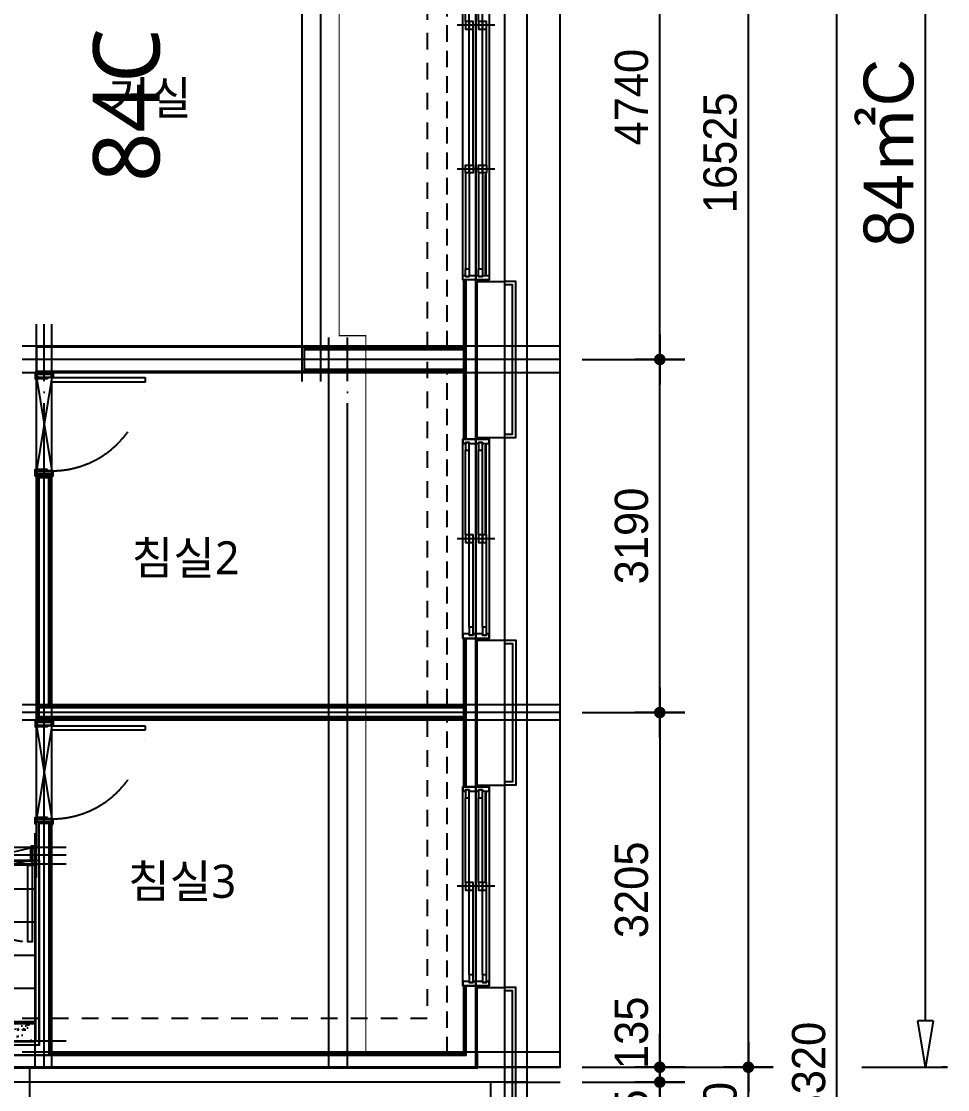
# Model space of a CAD drawing. Header units: millimetres. Extents: x 7086022 to 7120578, y 229555 to 276126.
# Drawn here: x 7112212 to 7120578, y 254947 to 264600 of the extents above; entities that cross this region are included whole.
import ezdxf
from ezdxf.enums import TextEntityAlignment as Align
from ezdxf.xclip import XClip

# ---------------------------------------------------------------- set-up
doc = ezdxf.new("R2010")
doc.units = ezdxf.units.MM
doc.header["$LTSCALE"] = 100
doc.header["$XCLIPFRAME"] = 2
for name, pattern in [('C-302-C-TF_84C+84D+84C$0$CEN', [62, 60, -1, 0, -1]), ('CEN', [62, 60, -1, 0, -1]), ('ST-DASH', [2.7, 1.5, -1.2]), ('U-84C-EX$0$CEN', [62, 60, -1, 0, -1]), ('U-84C-EX$0$DASHDOTX2', [2, 1, -0.5, 0, -0.5]), ('U-84C-EX$0$HID', [2.3, 1.5, -0.8])]:
    doc.linetypes.add(name, pattern=pattern)
doc.layers.get('Defpoints').update_dxf_attribs({"color": 149})
for name, color, linetype in [('AA-BORD-XREF', 15, 'Continuous'), ('BP', 7, 'Continuous'), ('C-302-C-TF_84C+84D+84C$0$CEN', 1, 'C-302-C-TF_84C+84D+84C$0$CEN'), ('C-302-C-TF_84C+84D+84C$0$COL', 2, 'Continuous'), ('CEN', 1, 'CEN'), ('DIM', 7, 'Continuous'), ('TEXT', 2, 'Continuous'), ('U-84C-EX$0$A-커텐박스', 11, 'U-84C-EX$0$HID'), ('U-84C-EX$0$C-DOOR', 1, 'Continuous'), ('U-84C-EX$0$CEN', 1, 'U-84C-EX$0$CEN'), ('U-84C-EX$0$COL', 2, 'Continuous'), ('U-84C-EX$0$DOR', 4, 'Continuous'), ('U-84C-EX$0$FIN', 5, 'Continuous'), ('U-84C-EX$0$FUR_욕실', 6, 'Continuous'), ('U-84C-EX$0$HAT', 8, 'Continuous'), ('U-84C-EX$0$INSUL_line', 8, 'Continuous'), ('U-84C-EX$0$WAL', 3, 'Continuous'), ('U-84C-EX$0$WIN', 4, 'Continuous'), ('U-84C-EX$0$발코니 입면선', 4, 'Continuous'), ('U-84C-EX$0$확장전', 4, 'U-84C-EX$0$HID'), ('결로방지', 4, 'ST-DASH'), ('기단부-석재', 6, 'Continuous')]:
    doc.layers.add(name, color=color, linetype=linetype)
for name, color, linetype, plot in [('CUT-LINE', 105, 'Continuous', False), ('Defpoint', 142, 'Continuous', False), ('U-84C-EX$0$Defpoint', 142, 'Continuous', False), ('U-84C-EX$0$MC', 152, 'Continuous', False)]:
    doc.layers.add(name, color=color, linetype=linetype, plot=plot)
doc.styles.add('U-84C-EX$0$맑은고딕', font='')
doc.styles.add('굴림', font='')
doc.styles.add('돋움', font='')
doc.styles.add('맑은 고딕', font='')
doc.styles.get('U-84C-EX$0$맑은고딕').set_extended_font_data('Malgun Gothic')
doc.styles.get('굴림').set_extended_font_data('Gulim')
doc.styles.get('돋움').set_extended_font_data('Dotum')
doc.styles.get('맑은 고딕').set_extended_font_data('Malgun Gothic')
doc.dimstyles.new('CH-ARROW-100%', dxfattribs={"dimscale": 100, "dimtxt": 4.5, "dimasz": 4.2, "dimexe": 1.5, "dimexo": 2, "dimgap": 1, "dimtad": 1, "dimdec": 0, "dimlunit": 6, "dimtxsty": '돋움', "dimblk": 'CLOSEDBLANK', "dimcen": 1, "dimclrt": 91, "dimadec": 0, "dimazin": 0, "dimtfac": 1, "dimtdec": 0, "dimtix": 1, "dimtmove": 2, "dimatfit": 3, "dimldrblk": 'LEADER-AR', "dimfxl": 1, "dimarcsym": 0})
doc.dimstyles.new('NORMAL', dxfattribs={"dimscale": 40, "dimtxt": 3, "dimasz": 1.5, "dimexe": 1.5, "dimexo": 2, "dimgap": 1, "dimtad": 1, "dimdec": 0, "dimzin": 0, "dimdsep": 46, "dimtxsty": '돋움', "dimblk": 'DOT', "dimblk1": 'NONE', "dimblk2": 'TICK', "dimcen": 0, "dimdle": 1.5, "dimclrd": 7, "dimclre": 7, "dimclrt": 3, "dimadec": 0, "dimazin": 0, "dimtfac": 1, "dimtdec": 0, "dimtix": 1, "dimtmove": 2, "dimatfit": 3, "dimldrblk": 'DOT', "dimfxl": 1, "dimtolj": 1, "dimtzin": 0, "dimarcsym": 0})

# ---------------------------------------------------------------- blocks, each defined once
blk = doc.blocks.new('U-84C-EX$0$WIN_2_1800')
at = {"layer": 'U-84C-EX$0$WIN'}
blk.add_line((0, -290), (0, 50), dxfattribs=at)
at = {"layer": 'U-84C-EX$0$WIN', "color": 5, "linetype": 'Continuous'}
for p, q in [((-800, -60), (-35, -60)), ((-800, -96), (-35, -96)), ((35, -24), (800, -24)), ((35, -60), (800, -60)), ((-800, -180), (-35, -180)), ((35, -144), (800, -144)), ((35, -180), (800, -180)), ((-800, -216), (-35, -216))]:
    blk.add_line(p, q, dxfattribs=at)
at = {"layer": 'U-84C-EX$0$WIN'}
for points in [[(-860, -96), (-870, -96), (-870, -60), (-860, -60), (-860, 0), (-900, 0), (-900, -120), (-860, -120)], [(-900, 0), (900, 0), (900, -120), (-900, -120)], [(860, -24), (870, -24), (870, -60), (860, -60), (860, -120), (900, -120), (900, 0), (860, 0)], [(-870, -96), (-800, -96), (-800, -60), (-870, -60)], [(-35, -60), (35, -60), (35, -24), (-35, -24)], [(-35, -96), (35, -96), (35, -60), (-35, -60)], [(870, -24), (800, -24), (800, -60), (870, -60)], [(-860, -216), (-870, -216), (-870, -180), (-860, -180), (-860, -120), (-900, -120), (-900, -240), (-860, -240)], [(-900, -120), (900, -120), (900, -240), (-900, -240)], [(-870, -216), (-800, -216), (-800, -180), (-870, -180)], [(-35, -180), (35, -180), (35, -144), (-35, -144)], [(-35, -216), (35, -216), (35, -180), (-35, -180)], [(870, -144), (800, -144), (800, -180), (870, -180)], [(860, -144), (870, -144), (870, -180), (860, -180), (860, -240), (900, -240), (900, -120), (860, -120)]]:
    blk.add_lwpolyline(points, close=True, dxfattribs=at)
blk = doc.blocks.new('U-84C-EX$0$A$Ce93e362f')
at = {"layer": 'U-84C-EX$0$HAT'}
h = blk.add_hatch(dxfattribs=at)
h.set_pattern_fill('_USER', color=256, scale=300, angle=180, double=1, pattern_type=0)
h.set_pattern_definition([(180, (1240, -8e-07), (-4e-14, -300), []), (270, (1240, -8e-07), (300, -6e-14), [])])
h.paths.add_polyline_path([(1440, 1450), (0, 1450), (0, 0), (1440, 0)])
h = blk.add_hatch(dxfattribs=at)
h.set_pattern_fill('AR-CONC', color=252, angle=90)
h.set_pattern_definition([(140, (805830.75, -2615083.35), (15.9390865, 182.184669), [19.05, -209.55]), (85, (805830.75, -2615083.35), (-191.056845, -35.24342), [15.24, -167.640584]), (190.4514444, (805832.07, -2615068.17), (-175.117751, 146.941248), [16.190009, -178.090245]), (136.1842, (805779.95, -2615083.35), (42.04233, 271.07904), [28.575, -314.325]), (186.635557, (805783.45, -2615060.76), (-247.426123, 237.404135), [24.285023, -267.135608]), (81.184151, (805779.95, -2615083.35), (-247.426123, 237.404135), [22.859967, -251.459732]), (111, (805792.65, -2615057.95), (102.265199, 151.614391), [19.05, -209.55]), (56, (805792.65, -2615057.95), (-184.187966, 61.802029), [15.24, -167.64]), (161.451445, (805801.17, -2615045.32), (-81.922768, 213.41642), [16.190009, -178.089938]), (127.4999997, (805830.746, -2615083.35), (-84.5550389, 3.0886037), [0, -165.608, 0, -170.18, 0, -168.275]), (97.4999997, (805830.75, -2615083.35), (-100.1805745, 66.819663), [0, -97.028, 0, -161.798, 0, -64.135]), (57.4999997, (805830.746, -2615139.993), (5.7287447, 135.5905951), [0, -63.5, 0, -198.12, 0, -262.89]), (47.4999997, (805830.75, -2615165.39), (-25.4264903, 148.1291815), [0, -82.55, 0, -131.572, 0, -186.69])])
h.paths.add_polyline_path([(1600, 1450), (1440, 1450), (1440, 0), (1600, 0)])
at = {"layer": 'U-84C-EX$0$Defpoint'}
blk.add_lwpolyline([(0, 2200), (1600, 2200), (1600, 0), (0, 0)], close=True, dxfattribs=at)
at = {"layer": 'U-84C-EX$0$FUR_욕실'}
blk.add_lwpolyline([(1600, 1450), (1440, 1450), (1440, 0), (1600, 0)], close=True, dxfattribs=at)
blk = doc.blocks.new('U-84C-EX$0$A$C42d6a0a8')
at = {"layer": 'U-84C-EX$0$C-DOOR'}
for p, q in [((0, 49), (-140, 891)), ((-140, 891), (-140, 49)), ((-140, 49), (0, 891)), ((0, 891), (0, 49))]:
    blk.add_line(p, q, dxfattribs=at)
at = {"layer": 'U-84C-EX$0$C-DOOR', "linetype": 'U-84C-EX$0$DASHDOTX2', "ltscale": 8}
blk.add_arc((-139.3, 47.3), 843.7, 90.04682, 177.16563, dxfattribs=at)
at = {"layer": 'U-84C-EX$0$DOR'}
for p, q in [((-152, 940), (-152, 900)), ((-145, 940), (-152, 940)), ((-152, 900), (-140, 900)), ((-145, 935), (-145, 940)), ((-140, 935), (-145, 935)), ((-140, 900), (-140, 935)), ((-140, 912), (-140, 920)), ((-140, 920), (0, 920)), ((-135, 912), (-140, 912)), ((-135, 911), (-140, 911)), ((-140, 911), (-140, 891)), ((-140, 891), (-90, 891)), ((-135, 896), (-135, 912)), ((-135, 896), (-135, 911)), ((-5, 896), (-135, 896)), ((-90, 896), (-135, 896)), ((-89, 890), (-100, 890)), ((-100, 890), (-100, 880)), ((-100, 880), (-10, 880)), ((-90, 891), (-90, 896)), ((-21, 895), (-89, 895)), ((-89, 895), (-89, 890)), ((-21, 890), (-21, 895)), ((-10, 890), (-21, 890)), ((-10, 880), (-10, 890)), ((0, 912), (-5, 912)), ((-5, 912), (-5, 896)), ((0, 920), (0, 912)), ((-982, 49), (-982, 89)), ((-982, 89), (-140, 89)), ((-140, 49), (-982, 49)), ((-152, 0), (-152, 40)), ((-152, 40), (-140, 40)), ((-145, 0), (-152, 0)), ((-140, 5), (-145, 5)), ((-145, 5), (-145, 0)), ((-140, 89), (-140, 49)), ((-140, 49), (-90, 49)), ((-140, 29), (-140, 49)), ((-140, 40), (-140, 5)), ((-135, 29), (-140, 29)), ((-135, 28), (-140, 28)), ((-140, 28), (-140, 20)), ((-140, 20), (0, 20)), ((-5, 44), (-135, 44)), ((-135, 44), (-135, 28)), ((-90, 44), (-135, 44)), ((-135, 44), (-135, 29)), ((-100, 50), (-100, 60)), ((-100, 60), (-10, 60)), ((-89, 50), (-100, 50)), ((-90, 49), (-90, 44)), ((-89, 45), (-89, 50)), ((-21, 45), (-89, 45)), ((-10, 50), (-21, 50)), ((-21, 50), (-21, 45)), ((-10, 60), (-10, 50)), ((-5, 28), (-5, 44)), ((0, 28), (-5, 28)), ((0, 20), (0, 28))]:
    blk.add_line(p, q, dxfattribs=at)
at = {"layer": 'U-84C-EX$0$DOR', "color": 8}
for p, q in [((-140, 0), (-140, 20)), ((-140, 20), (0, 20)), ((0, 20), (-140, 0)), ((0, 0), (-140, 0)), ((0, 20), (0, 0))]:
    blk.add_line(p, q, dxfattribs=at)
at = {"layer": 'U-84C-EX$0$DOR'}
for points in [[(0, 891), (-20, 891), (-20, 896), (-5, 896), (-5, 911), (0, 911)], [(12, 940), (12, 880), (0, 880), (0, 935), (5, 935), (5, 940)], [(0, 49), (-20, 49), (-20, 44), (-5, 44), (-5, 29), (0, 29)], [(12, 0), (12, 60), (0, 60), (0, 5), (5, 5), (5, 0)]]:
    blk.add_lwpolyline(points, close=True, dxfattribs=at)
blk = doc.blocks.new('U-84C-EX$0$A$Cdfe55425')
at = {"layer": 'U-84C-EX$0$HAT'}
h = blk.add_hatch(dxfattribs=at)
h.set_pattern_fill('AR-SAND', color=252, scale=0.3, angle=450, style=0)
h.set_pattern_definition([(127.5, (3350244.997, -1210362.989), (-14.68239712, -0.48000939), [0, -11.5824, 0, -12.954, 0, -12.3825]), (97.5, (3350244.997, -1210362.99), (-21.50475302, 13.48569849), [0, -6.2484, 0, -10.4394, 0, -4.0005]), (57.5, (3350244.997, -1210372.362), (-0.04311554, 23.729771107), [0, -3.81, 0, -13.716, 0, -17.907]), (47.5, (3350244.997, -1210372.362), (-6.6878797, 22.90669357), [0, -1.905, 0, -8.9916, 0, -10.287])])
h.paths.add_polyline_path([(-160, 721), (-120, 721), (-120, 29), (-160, 29)])
at = {"layer": 'U-84C-EX$0$C-DOOR', "ltscale": 3}
for p, q in [((-160, 29), (-160, 721)), ((-160, 721), (0, 29)), ((0, 721), (-160, 29)), ((0, 29), (0, 721))]:
    blk.add_line(p, q, dxfattribs=at)
at = {"layer": 'U-84C-EX$0$C-DOOR', "color": 1, "linetype": 'U-84C-EX$0$DASHDOTX2', "ltscale": 10}
blk.add_arc((-159.2, 26.9, 0), 694.1, 90.06967, 176.52088, dxfattribs=at)
at = {"layer": 'U-84C-EX$0$DOR'}
for p, q in [((-5, 24), (-150, 24)), ((-150, 24), (-150, 0)), ((-150, 0), (0, 0)), ((-120, 30), (-120, 40)), ((-120, 40), (-10, 40)), ((-109, 30), (-120, 30)), ((-109, 25), (-109, 30)), ((-21, 25), (-109, 25)), ((-10, 30), (-21, 30)), ((-21, 30), (-21, 25)), ((0, 29), (-20, 29)), ((-20, 29), (-20, 24)), ((-20, 24), (-5, 24)), ((-10, 40), (-10, 30)), ((-5, 8), (-5, 24)), ((-5, 24), (-5, 9)), ((-5, 9), (0, 9)), ((0, 8), (-5, 8)), ((12, 40), (0, 40)), ((0, 40), (0, -5)), ((0, 9), (0, 29)), ((0, 0), (0, 8)), ((12, -10), (12, 40)), ((0, -5), (5, -5)), ((5, -5), (5, -10)), ((5, -10), (12, -10))]:
    blk.add_line(p, q, dxfattribs=at)
for points in [[(-160, 721), (-110, 721), (-110, 726), (-150, 726), (-150, 750), (-160, 750)], [(0, 750), (0, 742), (-5, 742), (-5, 726), (-150, 726), (-150, 750)], [(-21, 725), (-109, 725), (-109, 720), (-120, 720), (-120, 710), (-10, 710), (-10, 720), (-21, 720)], [(0, 721), (-20, 721), (-20, 726), (-5, 726), (-5, 741), (0, 741)], [(12, 770), (12, 710), (0, 710), (0, 765), (5, 765), (5, 770)], [(-160, 29), (-110, 29), (-110, 24), (-150, 24), (-150, 0), (-160, 0)]]:
    blk.add_lwpolyline(points, close=True, dxfattribs=at)
at = {"layer": 'U-84C-EX$0$DOR', "elevation": 0}
blk.add_lwpolyline([(-160, 29), (-852, 29), (-852, 69), (-160, 69)], close=True, dxfattribs=at)
at = {"layer": 'U-84C-EX$0$HAT', "color": 5, "elevation": 0}
blk.add_lwpolyline([(-160, 721), (-120, 721), (-120, 29), (-160, 29)], close=True, dxfattribs=at)
blk = doc.blocks.new('U-84C-EX$0$A$C16fea984')
at = {"layer": 'U-84C-EX$0$WIN'}
for p, q in [((1000, -50), (1000, 290)), ((2300, -50), (2300, 290))]:
    blk.add_line(p, q, dxfattribs=at)
at = {"layer": 'U-84C-EX$0$WIN', "color": 5, "linetype": 'Continuous'}
for p, q in [((965, 216), (100, 216)), ((2335, 216), (3200, 216)), ((965, 180), (100, 180)), ((1035, 180), (2265, 180)), ((1035, 144), (2265, 144)), ((2335, 180), (3200, 180)), ((965, 96), (100, 96)), ((965, 60), (100, 60)), ((1035, 60), (2265, 60)), ((1035, 24), (2265, 24)), ((2335, 96), (3200, 96)), ((2335, 60), (3200, 60))]:
    blk.add_line(p, q, dxfattribs=at)
at = {"layer": 'U-84C-EX$0$WIN'}
for points in [[(0, 240), (3300, 240), (3300, 120), (0, 120)], [(40, 216), (30, 216), (30, 180), (40, 180), (40, 120), (0, 120), (0, 240), (40, 240)], [(30, 216), (100, 216), (100, 180), (30, 180)], [(1035, 180), (965, 180), (965, 216), (1035, 216)], [(2265, 180), (2335, 180), (2335, 216), (2265, 216)], [(3270, 216), (3200, 216), (3200, 180), (3270, 180)], [(3260, 216), (3270, 216), (3270, 180), (3260, 180), (3260, 120), (3300, 120), (3300, 240), (3260, 240)], [(0, 120), (3300, 120), (3300, 0), (0, 0)], [(40, 96), (30, 96), (30, 60), (40, 60), (40, 0), (0, 0), (0, 120), (40, 120)], [(1035, 144), (965, 144), (965, 180), (1035, 180)], [(2265, 144), (2335, 144), (2335, 180), (2265, 180)], [(3260, 96), (3270, 96), (3270, 60), (3260, 60), (3260, 0), (3300, 0), (3300, 120), (3260, 120)], [(30, 96), (100, 96), (100, 60), (30, 60)], [(1035, 60), (965, 60), (965, 96), (1035, 96)], [(1035, 24), (965, 24), (965, 60), (1035, 60)], [(2265, 60), (2335, 60), (2335, 96), (2265, 96)], [(2265, 24), (2335, 24), (2335, 60), (2265, 60)], [(3270, 96), (3200, 96), (3200, 60), (3270, 60)]]:
    blk.add_lwpolyline(points, close=True, dxfattribs=at)
blk = doc.blocks.new('*U177')
at = {"layer": 'U-84C-EX$0$WIN'}
blk.add_line((15, 8), (910, 8), dxfattribs=at)
at = {"layer": 'U-84C-EX$0$WIN', "color": 8}
blk.add_lwpolyline([(15, 13.4), (910, 13.4), (910, 2.6), (15, 2.6)], close=True, dxfattribs=at)
blk = doc.blocks.new('*U178')
at = {"layer": 'U-84C-EX$0$WIN'}
blk.add_line((15, 8), (810, 8), dxfattribs=at)
at = {"layer": 'U-84C-EX$0$WIN', "color": 8}
blk.add_lwpolyline([(15, 13.4), (810, 13.4), (810, 2.6), (15, 2.6)], close=True, dxfattribs=at)
blk = doc.blocks.new('U-84C-EX')
at = {"layer": 'U-84C-EX$0$A-커텐박스'}
for p, q in [((125, -6750), (3145, -6750)), ((3270, -6750), (6285, -6750)), ((6505, -6750), (11025, -6750))]:
    blk.add_line(p, q, dxfattribs=at)
at = {"layer": 'U-84C-EX$0$CEN'}
for p, q in [((0, -7770), (0, 200)), ((1915, -3310), (1915, 200)), ((3205, -7770), (3205, -2910)), ((6395, -7770), (6395, -2910)), ((-145, -3110), (6715, -3110)), ((6195, -5610), (17025, -5610)), ((-145, -5850), (6595, -5850)), ((-145, -7270), (17025, -7270))]:
    blk.add_line(p, q, dxfattribs=at)
at = {"layer": 'U-84C-EX$0$COL'}
for p, q in [((6285, -5460), (6285, -3045)), ((6285, -3045), (6505, -3045)), ((6505, -5460), (6505, -3045)), ((6285, -5460), (6505, -5460)), ((-20, -7020), (720, -7020)), ((720, -7020), (720, -7270)), ((2550, -7020), (3860, -7020)), ((2550, -7020), (2550, -7270)), ((3860, -7020), (3860, -7270)), ((5690, -7020), (7100, -7020)), ((5690, -7020), (5690, -7270)), ((7100, -7020), (7100, -7270)), ((-145, -7270), (720, -7270)), ((2550, -7270), (3860, -7270)), ((5690, -7270), (7100, -7270))]:
    blk.add_line(p, q, dxfattribs=at)
at = {"layer": 'U-84C-EX$0$FIN'}
for p, q in [((230, -3035), (230, -825)), ((230, -3035), (1975, -3035)), ((1975, -3045), (1975, -3035)), ((1975, -3045), (2215, -3045)), ((115, -6910), (115, -3155)), ((115, -3170), (2215, -3170)), ((125, -6900), (125, -3170)), ((115, -6910), (735, -6910)), ((125, -6900), (735, -6900)), ((2535, -6900), (3875, -6900)), ((2535, -6910), (3875, -6910)), ((5675, -6900), (7115, -6900)), ((5675, -6910), (7115, -6910))]:
    blk.add_line(p, q, dxfattribs=at)
for points in [[(3145, -6900), (3145, -3045), (3270, -3045), (3270, -6900)], [(3155, -6900), (3155, -3055), (3260, -3055), (3260, -6900)], [(3165, -6900), (3165, -3065), (3250, -3065), (3250, -6900)], [(3270, -3045), (5350, -3045), (5350, -3170), (3270, -3170)], [(3270, -3055), (5340, -3055), (5340, -3160), (3270, -3160)], [(3270, -3065), (5330, -3065), (5330, -3150), (3270, -3150)], [(6285, -6900), (6285, -5460)], [(6295, -6900), (6295, -5460)], [(6305, -6900), (6305, -5460)], [(6485, -5460), (6485, -6900)], [(6495, -5460), (6495, -6900)], [(6505, -5460), (6505, -6900)]]:
    blk.add_lwpolyline(points, dxfattribs=at)
at = {"layer": 'U-84C-EX$0$INSUL_line'}
for p, q in [((105, -6920), (105, -170)), ((105, -6920), (735, -6920)), ((2535, -6920), (3875, -6920)), ((5675, -6920), (7115, -6920)), ((-10, -7010), (735, -7010)), ((2535, -7010), (3875, -7010)), ((5675, -7010), (7115, -7010))]:
    blk.add_line(p, q, dxfattribs=at)
at = {"layer": 'U-84C-EX$0$MC'}
for p, q in [((235, -3310), (235, 200)), ((1835, -3310), (1835, 200)), ((1985, -3310), (1985, 200)), ((135, -7770), (135, -2910)), ((3135, -7770), (3135, -2910)), ((3275, -7770), (3275, -2910)), ((6275, -7770), (6275, -2910)), ((6515, -7770), (6515, -2910)), ((-145, -3030), (2115, -3030)), ((1715, -3040), (6715, -3040)), ((-145, -3180), (6715, -3180)), ((6195, -5440), (17025, -5440)), ((-145, -5680), (6595, -5680))]:
    blk.add_line(p, q, dxfattribs=at)
at = {"layer": 'U-84C-EX$0$WAL'}
for p, q in [((110, -3155), (110, -705)), ((200, -3065), (200, -795)), ((200, -3065), (2205, -3065)), ((2205, -3065), (2205, -3155)), ((110, -3155), (2205, -3155))]:
    blk.add_line(p, q, dxfattribs=at)
at = {"layer": 'U-84C-EX$0$발코니 입면선'}
for p, q in [((720, -7270), (2550, -7270)), ((3860, -7270), (5690, -7270)), ((7100, -7270), (10430, -7270))]:
    blk.add_line(p, q, dxfattribs=at)
at = {"layer": 'U-84C-EX$0$확장전', "const_width": 10}
for points in [[(11025, -5440), (6505, -5440)], [(6285, -5680), (125, -5680)], [(11025, -5775), (6610, -5775), (6610, -6015), (125, -6015)]]:
    blk.add_lwpolyline(points, dxfattribs=at)
blk.add_blockref('U-84C-EX$0$A$C16fea984', (7115, -7130))
at = {"xscale": -1}
for name, p in [('*U178', (2495, -7106)), ('*U178', (5635, -7106)), ('*U177', (8080, -7106))]:
    blk.add_blockref(name, p, dxfattribs=at)
at = {"layer": 'U-84C-EX$0$DOR', "rotation": 90}
for p in [(3135, -3040), (6280, -3040)]:
    blk.add_blockref('U-84C-EX$0$A$C42d6a0a8', p, dxfattribs=at)
at = {"layer": 'U-84C-EX$0$WIN'}
for p in [(1635, -6890), (4775, -6890)]:
    blk.add_blockref('U-84C-EX$0$WIN_2_1800', p, dxfattribs=at)
at = {"layer": 'Defpoints', "style": 'U-84C-EX$0$맑은고딕'}
blk.add_text('84C', height=600, dxfattribs=at).set_placement((8693, -3851.9), align=Align.MIDDLE_CENTER)
at = {"layer": 'U-84C-EX$0$FUR_욕실', "xscale": -1}
blk.add_blockref('U-84C-EX$0$A$Ce93e362f', (1835, -3030), dxfattribs=at)
at = {"layer": 'U-84C-EX$0$DOR'}
blk.add_blockref('U-84C-EX$0$A$Cdfe55425', (1985, -3030), dxfattribs=at)
blk = doc.blocks.new('BORD-302')
at = {"layer": 'Defpoint'}
for points in [[(-16495, 26275), (11010, 26275), (11010, -9445), (-16495, -9445)], [(4335, 10420), (6605, 10420), (6605, 8750), (4335, 8750)]]:
    blk.add_lwpolyline(points, close=True, dxfattribs=at)
blk = doc.blocks.new('C-302-C-TF_84C+84D+84C', base_point=(0, 0))
at = {"layer": 'C-302-C-TF_84C+84D+84C$0$CEN'}
for p, q in [((4490, 1140), (-2980, 1140)), ((0, -1915), (0, 1130)), ((4490, 1005), (-5035, 1005)), ((4165, 0), (4165, 1005))]:
    blk.add_line(p, q, dxfattribs=at)
at = {"layer": 'C-302-C-TF_84C+84D+84C$0$COL'}
blk.add_line((4290, -135), (4290, 1275), dxfattribs=at)
blk.add_lwpolyline([(4040, 1275), (4040, 1130), (-2925, 1130), (-2925, 1375)], dxfattribs=at)
blk = doc.blocks.new('_ClosedBlank')
at = {"color": 0, "linetype": 'ByBlock', "lineweight": -2}
for p, q in [((-1, 0.167), (0, 0)), ((-1, 0.167), (-1, -0.167)), ((0, 0), (-1, -0.167))]:
    blk.add_line(p, q, dxfattribs=at)
blk = doc.blocks.new('*D11')
at = {"layer": 'Defpoints', "color": 0, "transparency": 16777216}
for p in [(34705, -4800), (34705, -4800), (34705, -21325)]:
    blk.add_point(p, dxfattribs=at)
at = {"layer": 'DIM', "color": 0, "lineweight": -2, "transparency": 16777216}
for p, q in [((34905, -4800), (34855, -4800)), ((34705, -20905), (34705, -5220)), ((34905, -21325), (34855, -21325))]:
    blk.add_line(p, q, dxfattribs=at)
at = {"layer": 'DIM', "color": 0, "lineweight": -2, "transparency": 16777216, "xscale": 420, "yscale": 420, "zscale": 420}
for p, rotation in [((34705, -4800), 90), ((34705, -21325), 270)]:
    blk.add_blockref('_ClosedBlank', p, dxfattribs=dict(at, rotation=rotation))
at = {"layer": 'DIM', "color": 91, "transparency": 16777216, "insert": (34374, -13062.5), "char_height": 450, "attachment_point": 5, "rotation": 90, "style": '굴림'}
blk.add_mtext('{\\C3;84㎡C}', dxfattribs=at)
blk = doc.blocks.new('LEADER-AR')
at = {"layer": 'DIM'}
blk.add_hatch(color=256, dxfattribs=at).paths.add_polyline_path([(-1, -0.167), (0, 0), (-1, 0.167)])
blk.add_lwpolyline([(-1, -0.167), (0, 0), (-1, 0.167)], close=True, dxfattribs=at)
blk = doc.blocks.new('DOT')
at = {"layer": 'DIM'}
blk.add_line((0, 1.5), (0, -1.5), dxfattribs=at)
at = {"layer": 'DIM', "linetype": 'Continuous'}
blk.add_line((-1.5, 0), (1.5, 0), dxfattribs=at)
at = {"layer": 'DIM', "const_width": 0.35}
blk.add_lwpolyline([(-0.175, 0, 1), (0.175, 0, 1)], format="xyb", close=True, dxfattribs=at)
blk = doc.blocks.new('*D48')
at = {"layer": 'Defpoints', "color": 0, "transparency": 16777216}
for p in [(31405, -14930), (32305, -14930), (31405, -18120)]:
    blk.add_point(p, dxfattribs=at)
at = {"layer": 'DIM', "color": 7, "lineweight": -2, "transparency": 16777216}
for p, q in [((31605, -14930), (32455, -14930)), ((32305, -17970), (32305, -15080)), ((31605, -18120), (32455, -18120))]:
    blk.add_line(p, q, dxfattribs=at)
at = {"layer": 'DIM', "color": 7, "lineweight": -2, "transparency": 16777216, "xscale": 150, "yscale": 150, "zscale": 150}
for p, rotation in [((32305, -14930), 90), ((32305, -18120), 270)]:
    blk.add_blockref('DOT', p, dxfattribs=dict(at, rotation=rotation))
at = {"layer": 'DIM', "color": 3, "transparency": 16777216, "insert": (32050.8, -16525), "char_height": 300, "attachment_point": 5, "rotation": 90, "style": '굴림'}
blk.add_mtext('\\A1;3190', dxfattribs=at)
blk = doc.blocks.new('_None')
blk = doc.blocks.new('_Oblique')
at = {"color": 0, "linetype": 'ByBlock', "lineweight": -2}
blk.add_line((-0.5, -0.5), (0.5, 0.5), dxfattribs=at)
blk = doc.blocks.new('TICK')
at = {"layer": 'Defpoints', "color": 0, "linetype": 'ByBlock'}
blk.add_point((0, 0), dxfattribs=at)
at = {"layer": 'DIM'}
blk.add_line((0, 1.6875), (0, -1.6875), dxfattribs=at)
at = {"layer": 'DIM', "linetype": 'Continuous'}
blk.add_line((-1.6875, 0), (1.6875, 0), dxfattribs=at)
at = {"color": 7, "linetype": 'ByBlock', "xscale": 1.6875, "yscale": 1.6875, "zscale": 1.6875}
blk.add_blockref('_Oblique', (0, 0), dxfattribs=at)
blk = doc.blocks.new('*D49')
at = {"layer": 'Defpoints', "color": 0, "transparency": 16777216}
for p in [(31405, -10190), (32305, -10190), (31405, -14930)]:
    blk.add_point(p, dxfattribs=at)
at = {"layer": 'DIM', "color": 7, "lineweight": -2, "transparency": 16777216}
for p, q in [((31605, -10190), (32455, -10190)), ((32305, -14780), (32305, -10340)), ((31605, -14930), (32455, -14930))]:
    blk.add_line(p, q, dxfattribs=at)
at = {"layer": 'DIM', "color": 7, "lineweight": -2, "transparency": 16777216, "xscale": 150, "yscale": 150, "zscale": 150}
for p, rotation in [((32305, -10190), 90), ((32305, -14930), 270)]:
    blk.add_blockref('DOT', p, dxfattribs=dict(at, rotation=rotation))
at = {"layer": 'DIM', "color": 3, "transparency": 16777216, "insert": (32050.8, -12560), "char_height": 300, "attachment_point": 5, "rotation": 90, "style": '굴림'}
blk.add_mtext('\\A1;4740', dxfattribs=at)
blk = doc.blocks.new('*D51')
at = {"layer": 'Defpoints', "color": 0, "transparency": 16777216}
for p in [(31405, -4800), (33105, -4800), (31405, -21325)]:
    blk.add_point(p, dxfattribs=at)
at = {"layer": 'DIM', "color": 7, "lineweight": -2, "transparency": 16777216}
for p, q in [((31605, -4800), (33255, -4800)), ((33105, -21175), (33105, -4950)), ((31605, -21325), (33255, -21325))]:
    blk.add_line(p, q, dxfattribs=at)
at = {"layer": 'DIM', "color": 7, "lineweight": -2, "transparency": 16777216, "xscale": 150, "yscale": 150, "zscale": 150}
for p, rotation in [((33105, -4800), 90), ((33105, -21325), 270)]:
    blk.add_blockref('DOT', p, dxfattribs=dict(at, rotation=rotation))
at = {"layer": 'DIM', "color": 3, "transparency": 16777216, "insert": (32850.8, -13062.5), "char_height": 300, "attachment_point": 5, "rotation": 90, "style": '굴림'}
blk.add_mtext('\\A1;16525', dxfattribs=at)
blk = doc.blocks.new('*D53')
at = {"layer": 'Defpoints', "color": 0, "transparency": 16777216}
for p in [(31405, -4800), (33905, -4800), (31405, -38120)]:
    blk.add_point(p, dxfattribs=at)
at = {"layer": 'DIM', "color": 7, "lineweight": -2, "transparency": 16777216}
for p, q in [((31605, -4800), (34055, -4800)), ((33905, -37970), (33905, -4950)), ((31605, -38120), (34055, -38120))]:
    blk.add_line(p, q, dxfattribs=at)
at = {"layer": 'DIM', "color": 7, "lineweight": -2, "transparency": 16777216, "xscale": 150, "yscale": 150, "zscale": 150}
for p, rotation in [((33905, -4800), 90), ((33905, -38120), 270)]:
    blk.add_blockref('DOT', p, dxfattribs=dict(at, rotation=rotation))
at = {"layer": 'DIM', "color": 3, "transparency": 16777216, "insert": (33651.2, -21460), "char_height": 300, "attachment_point": 5, "rotation": 90, "style": '굴림'}
blk.add_mtext('\\A1;33320', dxfattribs=at)
blk = doc.blocks.new('*D54')
at = {"layer": 'Defpoints', "color": 0, "transparency": 16777216}
for p in [(31405, -21325), (33105, -21325), (31405, -22465)]:
    blk.add_point(p, dxfattribs=at)
at = {"layer": 'DIM', "color": 7, "lineweight": -2, "transparency": 16777216}
for p, q in [((31605, -21325), (33255, -21325)), ((33105, -22315), (33105, -21475)), ((31605, -22465), (33255, -22465))]:
    blk.add_line(p, q, dxfattribs=at)
at = {"layer": 'DIM', "color": 7, "lineweight": -2, "transparency": 16777216, "xscale": 150, "yscale": 150, "zscale": 150}
for p, rotation in [((33105, -21325), 90), ((33105, -22465), 270)]:
    blk.add_blockref('DOT', p, dxfattribs=dict(at, rotation=rotation))
at = {"layer": 'DIM', "color": 3, "transparency": 16777216, "insert": (32850.8, -21895), "char_height": 300, "attachment_point": 5, "rotation": 90, "style": '굴림'}
blk.add_mtext('\\A1;1140', dxfattribs=at)
blk = doc.blocks.new('*D12')
at = {"layer": 'Defpoints', "color": 0, "transparency": 16777216}
for p in [(31405, -21325), (32305, -21325), (31405, -21460)]:
    blk.add_point(p, dxfattribs=at)
at = {"layer": 'DIM', "color": 7, "lineweight": -2, "transparency": 16777216}
for p, q in [((32305, -21175), (32305, -21025)), ((31605, -21325), (32455, -21325)), ((32305, -21460), (32305, -21325)), ((31605, -21460), (32455, -21460)), ((32305, -21610), (32305, -21760))]:
    blk.add_line(p, q, dxfattribs=at)
at = {"layer": 'DIM', "color": 7, "lineweight": -2, "transparency": 16777216, "xscale": 150, "yscale": 150, "zscale": 150}
for p, rotation in [((32305, -21325), 270), ((32305, -21460), 90)]:
    blk.add_blockref('DOT', p, dxfattribs=dict(at, rotation=rotation))
at = {"layer": 'DIM', "color": 3, "transparency": 16777216, "insert": (32050.8, -21014.2), "char_height": 300, "attachment_point": 5, "rotation": 90, "style": '굴림'}
blk.add_mtext('\\A1;135', dxfattribs=at)
blk = doc.blocks.new('*D13')
at = {"layer": 'Defpoints', "color": 0, "transparency": 16777216}
for p in [(31405, -21460), (32305, -21460), (31405, -22465)]:
    blk.add_point(p, dxfattribs=at)
at = {"layer": 'DIM', "color": 7, "lineweight": -2, "transparency": 16777216}
for p, q in [((32305, -21310), (32305, -21160)), ((31605, -21460), (32455, -21460)), ((32305, -22465), (32305, -21460)), ((31605, -22465), (32455, -22465)), ((32305, -22615), (32305, -22765))]:
    blk.add_line(p, q, dxfattribs=at)
at = {"layer": 'DIM', "color": 7, "lineweight": -2, "transparency": 16777216, "xscale": 150, "yscale": 150, "zscale": 150}
for p, rotation in [((32305, -21460), 270), ((32305, -22465), 90)]:
    blk.add_blockref('DOT', p, dxfattribs=dict(at, rotation=rotation))
at = {"layer": 'DIM', "color": 3, "transparency": 16777216, "insert": (32050.8, -21962.5), "char_height": 300, "attachment_point": 5, "rotation": 90, "style": '굴림'}
blk.add_mtext('\\A1;1005', dxfattribs=at)
blk = doc.blocks.new('*D66')
at = {"layer": 'Defpoints', "color": 0, "transparency": 16777216}
for p in [(31405, -18120), (31405, -21325), (32305, -21325)]:
    blk.add_point(p, dxfattribs=at)
at = {"layer": 'DIM', "color": 7, "lineweight": -2, "transparency": 16777216}
for p, q in [((31605, -18120), (32455, -18120)), ((32305, -18270), (32305, -21175)), ((31605, -21325), (32455, -21325))]:
    blk.add_line(p, q, dxfattribs=at)
at = {"layer": 'DIM', "color": 7, "lineweight": -2, "transparency": 16777216, "xscale": 150, "yscale": 150, "zscale": 150}
for p, rotation in [((32305, -18120), 90), ((32305, -21325), 270)]:
    blk.add_blockref('DOT', p, dxfattribs=dict(at, rotation=rotation))
at = {"layer": 'DIM', "color": 3, "transparency": 16777216, "insert": (32051.2, -19722.5), "char_height": 300, "attachment_point": 5, "rotation": 90, "style": '굴림'}
blk.add_mtext('\\A1;3205', dxfattribs=at)
blk = doc.blocks.new('302 NAME')
at = {"layer": 'TEXT', "linetype": 'Continuous', "style": '맑은 고딕'}
for s, p in [('거실', (7113373.5, 263908.8)), ('침실2', (7113695.5, 259752.2)), ('침실3', (7113664, 256830.5))]:
    blk.add_text(s, height=300, dxfattribs=at).set_placement(p, align=Align.MIDDLE_CENTER)
blk = doc.blocks.new('A$C9892afa6')
at = {"layer": 'TEXT'}
blk.add_blockref('302 NAME', (-7090708.1, -240124.9), dxfattribs=at)
blk = doc.blocks.new('기단부-302-TF')
at = {"layer": '기단부-석재'}
for points in [[(13935, 5435), (14035, 5435), (14035, 6845), (13935, 6845)], [(13935, 5465), (14005, 5465), (14005, 6815), (13935, 6815)], [(13935, 3605), (14035, 3605), (14035, 2295), (13935, 2295)], [(13935, 3575), (14005, 3575), (14005, 2325), (13935, 2325)], [(13935, -2115), (14035, -2115), (14035, 465), (13935, 465)], [(13935, -2085), (14005, -2085), (14005, 435), (13935, 435)]]:
    blk.add_lwpolyline(points, dxfattribs=at)
blk = doc.blocks.new('DIM-302-TF')
at = {"layer": 'CEN'}
for points in [[(30905, -21325), (31405, -21325)], [(30905, -21460), (31405, -21460)]]:
    blk.add_lwpolyline(points, dxfattribs=at)
at = {"layer": 'DIM'}
blk.add_line((34130, -21325), (34905, -21325), dxfattribs=at)
for base, p1, p2, angle, picture, middle in [((33105, -4800), (31405, -21325), (31405, -4800), 270, '*D51', (32850.8, -13062.5)), ((33905, -4800), (31405, -38120), (31405, -4800), 270, '*D53', (33651.2, -21460)), ((32305, -10190), (31405, -14930), (31405, -10190), 270, '*D49', (32050.8, -12560)), ((32305, -14930), (31405, -18120), (31405, -14930), 270, '*D48', (32050.8, -16525)), ((32305, -21325), (31405, -18120), (31405, -21325), 90, '*D66', (32051.2, -19722.5)), ((33105, -21325), (31405, -22465), (31405, -21325), 270, '*D54', (32850.8, -21895)), ((32305, -21460), (31405, -22465), (31405, -21460), 270, '*D13', (32050.8, -21962.5))]:
    dim = blk.add_linear_dim(base=base, p1=p1, p2=p2, angle=angle, dimstyle='NORMAL', override={"dimscale": 100, "dimtxsty": '굴림'}, dxfattribs=at)
    dim.commit()
    dim.dimension.update_dxf_attribs({"geometry": picture, "text_midpoint": middle})
dim = blk.add_linear_dim(base=(34705, -4800), p1=(34705, -21325), p2=(34705, -4800), angle=90, text='{\\C3;84㎡C}', dimstyle='CH-ARROW-100%', override={"dimtxsty": '굴림'}, dxfattribs=at)
dim.commit()
dim.dimension.update_dxf_attribs({"geometry": '*D11', "text_midpoint": (34374, -13062.5)})
dim = blk.add_linear_dim(base=(32305, -21325), p1=(31405, -21460), p2=(31405, -21325), angle=270, dimstyle='NORMAL', override={"dimscale": 100, "dimtxsty": '굴림'}, dxfattribs=at)
dim.commit()
dim.dimension.update_dxf_attribs({"geometry": '*D12', "text_midpoint": (32050.8, -21014.2), "dimtype": 128})

msp = doc.modelspace()

# ---------------------------------------------------------------- block references
at = {"layer": 'BP'}
ref = msp.add_blockref('U-84C-EX', (7109308.1, 255149.9), dxfattribs=dict(at, rotation=90.00000000000001))
XClip(ref).set_block_clipping_path([(17025.0000000027, -7770.1978698205), (17025.0000000019, 3020), (4400.0000000005, 3020), (4400.0000000005, 2090.0000000009), (4294.9999999999, 2090), (4295.0000000005, 325.0000000009), (-0.0000000001, 325.0000000009), (-0.0000000001, -7770.1978698205)])

# ---------------------------------------------------------------- next in the draw order: linework, layer by layer
at = {"layer": 'CUT-LINE'}
msp.add_lwpolyline([(7117078.3, 272174.9), (7106288.1, 272174.9), (7106288.1, 259549.9), (7107218.1, 259549.9), (7107218.1, 259444.9), (7108983.1, 259444.9), (7108983.1, 255149.9), (7117078.3, 255149.9)], close=True, dxfattribs=at)
at = {"layer": '결로방지'}
msp.add_lwpolyline([(7114428.1, 266174.9), (7114428.1, 265844.9), (7115878.1, 265844.9), (7115878.1, 255589.9), (7109813.1, 255589.9), (7109813.1, 259949.9), (7107918.1, 259949.9), (7107918.1, 262284.9), (7107488.1, 262284.9), (7107488.1, 264994.9), (7109323.1, 264994.9), (7109323.1, 266174.9)], dxfattribs=at)

# ---------------------------------------------------------------- next in the draw order: block references
at = {"layer": 'AA-BORD-XREF'}
msp.add_blockref('BORD-302', (7105768.1, 246599.9), dxfattribs=at)
at = {"layer": 'BP'}
for name, p in [('A$C9892afa6', (7090708.1, 240124.9)), ('C-302-C-TF_84C+84D+84C', (7112288.1, 254009.9))]:
    msp.add_blockref(name, p, dxfattribs=at)
at = {"layer": 'CEN'}
msp.add_blockref('DIM-302-TF', (7085673.1, 276474.9), dxfattribs=at)
at = {"layer": '기단부-석재'}
msp.add_blockref('기단부-302-TF', (7102643.1, 255404.9), dxfattribs=at)

doc.saveas('drawing.dxf')
